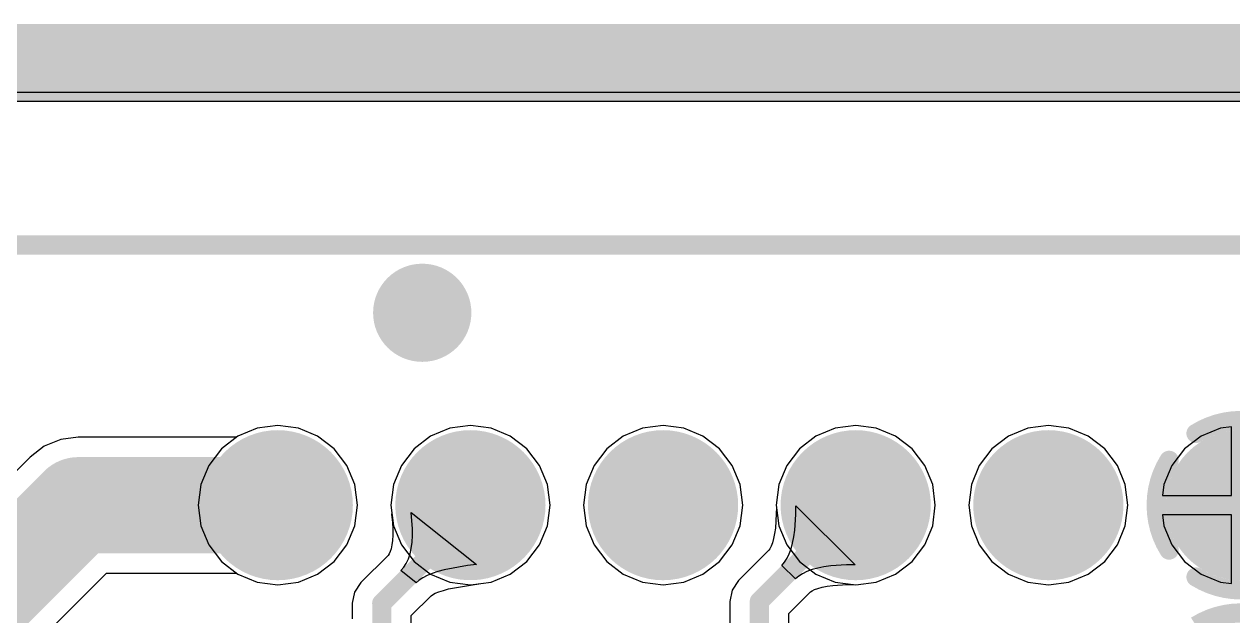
# Model space of a CAD drawing. Header units: millimetres. Extents: x 19 to 120, y 15 to 116.
# Drawn here: x 55.84 to 71.77, y 108.39 to 116.2 of the extents above; entities that cross this region are included whole.
import ezdxf

# ---------------------------------------------------------------- set-up
doc = ezdxf.new("R2010")
doc.units = ezdxf.units.MM
for name, color, linetype in [('BottomLayer', 5, 'Continuous'), ('BottomSolder', 6, 'Continuous'), ('InternalPlane1', 76, 'Continuous'), ('InternalPlane2', 16, 'Continuous'), ('KeepOutLayer', 6, 'Continuous'), ('Mechanical1', 6, 'Continuous'), ('MultiLayer', 9, 'Continuous'), ('PadHoleLayer', 156, 'Continuous'), ('TopLayer', 1, 'Continuous'), ('TopOverlay', 2, 'Continuous'), ('TopSolder', 216, 'Continuous'), ('ViaHoleLayer', 16, 'Continuous')]:
    doc.layers.add(name, color=color, linetype=linetype)

# ---------------------------------------------------------------- blocks, each defined once
blk = doc.blocks.new('IDC3_7_2_6')
at = {"layer": 'BottomLayer', "const_width": 0.787}
for points in [[(-0.394, 2.54, 1), (0.394, 2.54, 1)], [(2.146, 2.54, 1), (2.934, 2.54, 1)], [(4.686, 2.54, 1), (5.474, 2.54, 1)], [(7.226, 2.54, 1), (8.014, 2.54, 1)], [(9.766, 2.54, 1), (10.554, 2.54, 1)], [(12.306, 2.54, 1), (13.094, 2.54, 1)]]:
    blk.add_lwpolyline(points, format="xyb", close=True, dxfattribs=at)
at = {"layer": 'BottomSolder', "const_width": 0.889}
for points in [[(-0.445, 2.54, 1), (0.445, 2.54, 1)], [(2.095, 2.54, 1), (2.985, 2.54, 1)], [(4.636, 2.54, 1), (5.524, 2.54, 1)], [(7.175, 2.54, 1), (8.064, 2.54, 1)], [(9.716, 2.54, 1), (10.604, 2.54, 1)], [(12.255, 2.54, 1), (13.145, 2.54, 1)]]:
    blk.add_lwpolyline(points, format="xyb", close=True, dxfattribs=at)
at = {"layer": 'InternalPlane1', "const_width": 0.254}
for points in [[(12.108, 3.488, -0.286745), (13.292, 3.488)], [(11.752, 1.948, -0.286745), (11.752, 3.132)], [(13.292, 1.592, -0.286745), (12.108, 1.592)], [(12.108, 0.948, -0.286745), (13.292, 0.948)]]:
    blk.add_lwpolyline(points, format="xyb", dxfattribs=at)
at = {"layer": 'InternalPlane1'}
for points, const_width in [([(-0.495, 2.54, 1), (0.495, 2.54, 1)], 0.991), ([(2.045, 2.54, 1), (3.035, 2.54, 1)], 0.991), ([(4.585, 2.54, 1), (5.575, 2.54, 1)], 0.991), ([(7.125, 2.54, 1), (8.115, 2.54, 1)], 0.991), ([(9.665, 2.54, 1), (10.655, 2.54, 1)], 0.991), ([(12.044, 3.488, 1), (12.171, 3.488, 1)], 0.127), ([(11.689, 3.132, 1), (11.816, 3.132, 1)], 0.127), ([(11.689, 1.948, 1), (11.816, 1.948, 1)], 0.127), ([(12.044, 1.592, 1), (12.171, 1.592, 1)], 0.127)]:
    blk.add_lwpolyline(points, format="xyb", close=True, dxfattribs=dict(at, const_width=const_width))
at = {"layer": 'InternalPlane2', "const_width": 0.991}
for points in [[(-0.495, 2.54, 1), (0.495, 2.54, 1)], [(2.045, 2.54, 1), (3.035, 2.54, 1)], [(4.585, 2.54, 1), (5.575, 2.54, 1)], [(7.125, 2.54, 1), (8.115, 2.54, 1)], [(9.665, 2.54, 1), (10.655, 2.54, 1)], [(12.205, 2.54, 1), (13.195, 2.54, 1)]]:
    blk.add_lwpolyline(points, format="xyb", close=True, dxfattribs=at)
at = {"layer": 'MultiLayer', "const_width": 0.787}
for points in [[(-0.394, 2.54, 1), (0.394, 2.54, 1)], [(2.146, 2.54, 1), (2.934, 2.54, 1)], [(4.686, 2.54, 1), (5.474, 2.54, 1)], [(7.226, 2.54, 1), (8.014, 2.54, 1)], [(9.766, 2.54, 1), (10.554, 2.54, 1)], [(12.306, 2.54, 1), (13.094, 2.54, 1)]]:
    blk.add_lwpolyline(points, format="xyb", close=True, dxfattribs=at)
at = {"layer": 'PadHoleLayer', "const_width": 0.483}
for points in [[(-0.241, 2.54, 1), (0.241, 2.54, 1)], [(2.299, 2.54, 1), (2.781, 2.54, 1)], [(4.839, 2.54, 1), (5.321, 2.54, 1)], [(7.379, 2.54, 1), (7.861, 2.54, 1)], [(9.919, 2.54, 1), (10.401, 2.54, 1)], [(12.459, 2.54, 1), (12.941, 2.54, 1)]]:
    blk.add_lwpolyline(points, format="xyb", close=True, dxfattribs=at)
at = {"layer": 'TopLayer', "const_width": 0.787}
for points in [[(-0.394, 2.54, 1), (0.394, 2.54, 1)], [(2.146, 2.54, 1), (2.934, 2.54, 1)], [(4.686, 2.54, 1), (5.474, 2.54, 1)], [(7.226, 2.54, 1), (8.014, 2.54, 1)], [(9.766, 2.54, 1), (10.554, 2.54, 1)], [(12.306, 2.54, 1), (13.094, 2.54, 1)]]:
    blk.add_lwpolyline(points, format="xyb", close=True, dxfattribs=at)
at = {"layer": 'TopOverlay', "const_width": 0.254}
blk.add_lwpolyline([(-5.08, 5.975), (20.32, 5.975)], dxfattribs=at)
at = {"layer": 'TopSolder', "const_width": 0.889}
for points in [[(-0.445, 2.54, 1), (0.445, 2.54, 1)], [(2.095, 2.54, 1), (2.985, 2.54, 1)], [(4.636, 2.54, 1), (5.524, 2.54, 1)], [(7.175, 2.54, 1), (8.064, 2.54, 1)], [(9.716, 2.54, 1), (10.604, 2.54, 1)], [(12.255, 2.54, 1), (13.145, 2.54, 1)]]:
    blk.add_lwpolyline(points, format="xyb", close=True, dxfattribs=at)

msp = doc.modelspace()

# ---------------------------------------------------------------- linework, layer by layer
at = {"layer": 'BottomLayer'}
for p, q in [((21.906, 115.309), (116.651, 115.309)), ((58.657, 110.765), (58.439, 110.598)), ((58.91, 110.87), (58.657, 110.765)), ((59.182, 110.905), (58.91, 110.87)), ((59.454, 110.87), (59.182, 110.905)), ((59.707, 110.765), (59.454, 110.87)), ((59.925, 110.598), (59.707, 110.765)), ((61.197, 110.765), (60.979, 110.598)), ((61.45, 110.87), (61.197, 110.765)), ((61.722, 110.905), (61.45, 110.87)), ((61.994, 110.87), (61.722, 110.905)), ((62.247, 110.765), (61.994, 110.87)), ((62.465, 110.598), (62.247, 110.765)), ((63.737, 110.765), (63.519, 110.598)), ((63.99, 110.87), (63.737, 110.765)), ((64.262, 110.905), (63.99, 110.87)), ((64.534, 110.87), (64.262, 110.905)), ((64.787, 110.765), (64.534, 110.87)), ((65.005, 110.598), (64.787, 110.765)), ((66.277, 110.765), (66.059, 110.598)), ((66.53, 110.87), (66.277, 110.765)), ((66.802, 110.905), (66.53, 110.87)), ((67.074, 110.87), (66.802, 110.905)), ((67.327, 110.765), (67.074, 110.87)), ((67.545, 110.598), (67.327, 110.765)), ((68.817, 110.765), (68.599, 110.598)), ((69.07, 110.87), (68.817, 110.765)), ((69.342, 110.905), (69.07, 110.87)), ((69.614, 110.87), (69.342, 110.905)), ((69.867, 110.765), (69.614, 110.87)), ((70.085, 110.598), (69.867, 110.765)), ((71.357, 110.765), (71.139, 110.598)), ((71.61, 110.87), (71.357, 110.765)), ((71.755, 110.889), (71.61, 110.87)), ((71.755, 109.982), (71.755, 110.889)), ((58.439, 110.598), (58.272, 110.38)), ((60.092, 110.38), (59.925, 110.598)), ((60.979, 110.598), (60.812, 110.38)), ((62.632, 110.38), (62.465, 110.598)), ((63.519, 110.598), (63.352, 110.38)), ((65.172, 110.38), (65.005, 110.598)), ((66.059, 110.598), (65.892, 110.38)), ((67.712, 110.38), (67.545, 110.598)), ((68.599, 110.598), (68.432, 110.38)), ((70.252, 110.38), (70.085, 110.598)), ((71.139, 110.598), (70.972, 110.38)), ((58.272, 110.38), (58.167, 110.127)), ((60.197, 110.127), (60.092, 110.38)), ((60.812, 110.38), (60.707, 110.127)), ((62.737, 110.127), (62.632, 110.38)), ((63.352, 110.38), (63.247, 110.127)), ((65.277, 110.127), (65.172, 110.38)), ((65.892, 110.38), (65.787, 110.127)), ((67.817, 110.127), (67.712, 110.38)), ((68.432, 110.38), (68.327, 110.127)), ((70.357, 110.127), (70.252, 110.38)), ((70.972, 110.38), (70.867, 110.127)), ((58.167, 110.127), (58.132, 109.855)), ((60.232, 109.855), (60.197, 110.127)), ((60.707, 110.127), (60.672, 109.855)), ((62.772, 109.855), (62.737, 110.127)), ((63.247, 110.127), (63.212, 109.855)), ((65.312, 109.855), (65.277, 110.127)), ((65.787, 110.127), (65.752, 109.855)), ((67.852, 109.855), (67.817, 110.127)), ((68.327, 110.127), (68.292, 109.855)), ((70.392, 109.855), (70.357, 110.127)), ((70.867, 110.127), (70.848, 109.982)), ((70.848, 109.982), (71.755, 109.982)), ((58.132, 109.855), (58.167, 109.583)), ((60.197, 109.583), (60.232, 109.855)), ((60.672, 109.855), (60.707, 109.583)), ((62.737, 109.583), (62.772, 109.855)), ((63.212, 109.855), (63.247, 109.583)), ((65.277, 109.583), (65.312, 109.855)), ((65.752, 109.855), (65.787, 109.583)), ((67.817, 109.583), (67.852, 109.855)), ((68.292, 109.855), (68.327, 109.583)), ((70.357, 109.583), (70.392, 109.855)), ((71.755, 109.728), (70.848, 109.728)), ((70.848, 109.728), (70.867, 109.583)), ((71.755, 108.821), (71.755, 109.728)), ((58.167, 109.583), (58.272, 109.33)), ((60.092, 109.33), (60.197, 109.583)), ((60.707, 109.583), (60.812, 109.33)), ((62.632, 109.33), (62.737, 109.583)), ((63.247, 109.583), (63.352, 109.33)), ((65.172, 109.33), (65.277, 109.583)), ((65.787, 109.583), (65.892, 109.33)), ((67.712, 109.33), (67.817, 109.583)), ((68.327, 109.583), (68.432, 109.33)), ((70.252, 109.33), (70.357, 109.583)), ((70.867, 109.583), (70.972, 109.33)), ((58.272, 109.33), (58.439, 109.112)), ((59.925, 109.112), (60.092, 109.33)), ((60.812, 109.33), (60.979, 109.112)), ((62.465, 109.112), (62.632, 109.33)), ((63.352, 109.33), (63.519, 109.112)), ((65.005, 109.112), (65.172, 109.33)), ((65.892, 109.33), (66.059, 109.112)), ((67.545, 109.112), (67.712, 109.33)), ((68.432, 109.33), (68.599, 109.112)), ((70.085, 109.112), (70.252, 109.33)), ((70.972, 109.33), (71.139, 109.112)), ((58.439, 109.112), (58.657, 108.945)), ((59.707, 108.945), (59.925, 109.112)), ((60.979, 109.112), (61.197, 108.945)), ((62.247, 108.945), (62.465, 109.112)), ((63.519, 109.112), (63.737, 108.945)), ((64.787, 108.945), (65.005, 109.112)), ((66.059, 109.112), (66.277, 108.945)), ((67.327, 108.945), (67.545, 109.112)), ((68.599, 109.112), (68.817, 108.945)), ((69.867, 108.945), (70.085, 109.112)), ((71.139, 109.112), (71.357, 108.945)), ((58.657, 108.945), (58.91, 108.84)), ((59.454, 108.84), (59.707, 108.945)), ((61.197, 108.945), (61.45, 108.84)), ((61.994, 108.84), (62.247, 108.945)), ((63.737, 108.945), (63.99, 108.84)), ((64.534, 108.84), (64.787, 108.945)), ((66.277, 108.945), (66.53, 108.84)), ((67.074, 108.84), (67.327, 108.945)), ((68.817, 108.945), (69.07, 108.84)), ((69.614, 108.84), (69.867, 108.945)), ((71.357, 108.945), (71.61, 108.84)), ((58.91, 108.84), (59.182, 108.805)), ((59.182, 108.805), (59.454, 108.84)), ((61.45, 108.84), (61.722, 108.805)), ((61.722, 108.805), (61.994, 108.84)), ((63.99, 108.84), (64.262, 108.805)), ((64.262, 108.805), (64.534, 108.84)), ((66.53, 108.84), (66.802, 108.805)), ((66.802, 108.805), (67.074, 108.84)), ((69.07, 108.84), (69.342, 108.805)), ((69.342, 108.805), (69.614, 108.84)), ((71.61, 108.84), (71.755, 108.821))]:
    msp.add_line(p, q, dxfattribs=at)
at = {"layer": 'BottomLayer', "const_width": 0.229}
msp.add_lwpolyline([(60.973, 112.395, 1), (61.201, 112.395, 1)], format="xyb", close=True, dxfattribs=at)
at = {"layer": 'InternalPlane1'}
msp.add_line((21.906, 115.187), (116.651, 115.187), dxfattribs=at)
at = {"layer": 'InternalPlane1', "const_width": 1.016}
msp.add_lwpolyline([(21.906, 115.697), (116.651, 115.697)], dxfattribs=at)
at = {"layer": 'InternalPlane2'}
msp.add_line((21.906, 115.187), (116.651, 115.187), dxfattribs=at)
at = {"layer": 'InternalPlane2', "const_width": 1.016}
msp.add_lwpolyline([(21.906, 115.697), (116.651, 115.697)], dxfattribs=at)
at = {"layer": 'InternalPlane2', "const_width": 0.648}
msp.add_lwpolyline([(60.763, 112.395, 1), (61.411, 112.395, 1)], format="xyb", close=True, dxfattribs=at)
at = {"layer": 'KeepOutLayer', "const_width": 0.254}
msp.add_lwpolyline([(21.906, 115.697), (116.651, 115.697)], dxfattribs=at)
at = {"layer": 'Mechanical1', "const_width": 0.254}
msp.add_lwpolyline([(21.906, 115.697), (116.651, 115.697)], dxfattribs=at)
at = {"layer": 'MultiLayer', "const_width": 0.229}
msp.add_lwpolyline([(60.973, 112.395, 1), (61.201, 112.395, 1)], format="xyb", close=True, dxfattribs=at)
at = {"layer": 'TopLayer'}
for p, q in [((21.906, 115.309), (116.651, 115.309)), ((58.657, 110.765), (58.64, 110.752)), ((58.91, 110.87), (58.657, 110.765)), ((59.182, 110.905), (58.91, 110.87)), ((59.454, 110.87), (59.182, 110.905)), ((59.707, 110.765), (59.454, 110.87)), ((59.925, 110.598), (59.707, 110.765)), ((61.197, 110.765), (60.979, 110.598)), ((61.45, 110.87), (61.197, 110.765)), ((61.722, 110.905), (61.45, 110.87)), ((61.994, 110.87), (61.722, 110.905)), ((62.247, 110.765), (61.994, 110.87)), ((62.465, 110.598), (62.247, 110.765)), ((63.737, 110.765), (63.519, 110.598)), ((63.99, 110.87), (63.737, 110.765)), ((64.262, 110.905), (63.99, 110.87)), ((64.534, 110.87), (64.262, 110.905)), ((64.787, 110.765), (64.534, 110.87)), ((65.005, 110.598), (64.787, 110.765)), ((66.277, 110.765), (66.059, 110.598)), ((66.53, 110.87), (66.277, 110.765)), ((66.802, 110.905), (66.53, 110.87)), ((67.074, 110.87), (66.802, 110.905)), ((67.327, 110.765), (67.074, 110.87)), ((67.545, 110.598), (67.327, 110.765)), ((68.817, 110.765), (68.599, 110.598)), ((69.07, 110.87), (68.817, 110.765)), ((69.342, 110.905), (69.07, 110.87)), ((69.614, 110.87), (69.342, 110.905)), ((69.867, 110.765), (69.614, 110.87)), ((70.085, 110.598), (69.867, 110.765)), ((71.357, 110.765), (71.139, 110.598)), ((71.61, 110.87), (71.357, 110.765)), ((71.755, 110.889), (71.61, 110.87)), ((71.755, 109.982), (71.755, 110.889)), ((56.103, 110.632), (55.918, 110.489)), ((56.32, 110.721), (56.103, 110.632)), ((56.552, 110.752), (56.32, 110.721)), ((58.64, 110.752), (56.552, 110.752)), ((60.092, 110.38), (59.925, 110.598)), ((60.979, 110.598), (60.812, 110.38)), ((62.632, 110.38), (62.465, 110.598)), ((63.519, 110.598), (63.352, 110.38)), ((65.172, 110.38), (65.005, 110.598)), ((66.059, 110.598), (65.892, 110.38)), ((67.712, 110.38), (67.545, 110.598)), ((68.599, 110.598), (68.432, 110.38)), ((70.252, 110.38), (70.085, 110.598)), ((71.139, 110.598), (70.972, 110.38)), ((55.918, 110.489), (54.491, 109.063)), ((60.197, 110.127), (60.092, 110.38)), ((60.812, 110.38), (60.707, 110.127)), ((62.737, 110.127), (62.632, 110.38)), ((63.352, 110.38), (63.247, 110.127)), ((65.277, 110.127), (65.172, 110.38)), ((65.892, 110.38), (65.787, 110.127)), ((67.817, 110.127), (67.712, 110.38)), ((68.432, 110.38), (68.327, 110.127)), ((70.357, 110.127), (70.252, 110.38)), ((70.972, 110.38), (70.867, 110.127)), ((60.232, 109.855), (60.197, 110.127)), ((60.707, 110.127), (60.672, 109.855)), ((62.772, 109.855), (62.737, 110.127)), ((63.247, 110.127), (63.212, 109.855)), ((65.312, 109.855), (65.277, 110.127)), ((65.787, 110.127), (65.752, 109.855)), ((67.852, 109.855), (67.817, 110.127)), ((68.327, 110.127), (68.292, 109.855)), ((70.392, 109.855), (70.357, 110.127)), ((70.867, 110.127), (70.848, 109.982)), ((70.848, 109.982), (71.755, 109.982)), ((60.197, 109.583), (60.232, 109.855)), ((60.672, 109.855), (60.685, 109.752)), ((62.737, 109.583), (62.772, 109.855)), ((63.212, 109.855), (63.247, 109.583)), ((65.277, 109.583), (65.312, 109.855)), ((65.752, 109.855), (65.756, 109.825)), ((65.756, 109.825), (65.755, 109.742)), ((66.014, 109.732), (66.015, 109.847)), ((66.015, 109.847), (66.794, 109.068)), ((67.817, 109.583), (67.852, 109.855)), ((68.292, 109.855), (68.327, 109.583)), ((70.357, 109.583), (70.392, 109.855)), ((60.685, 109.752), (60.683, 109.731)), ((60.683, 109.731), (60.694, 109.628)), ((60.952, 109.649), (60.941, 109.757)), ((60.941, 109.757), (61.804, 109.072)), ((60.958, 109.547), (60.952, 109.649)), ((65.755, 109.742), (65.743, 109.553)), ((66, 109.527), (66.014, 109.732)), ((71.755, 109.728), (70.848, 109.728)), ((70.848, 109.728), (70.867, 109.583)), ((71.755, 108.821), (71.755, 109.728)), ((60.092, 109.33), (60.197, 109.583)), ((60.694, 109.628), (60.699, 109.54)), ((60.699, 109.54), (60.699, 109.46)), ((60.958, 109.453), (60.958, 109.547)), ((62.632, 109.33), (62.737, 109.583)), ((63.247, 109.583), (63.352, 109.33)), ((65.172, 109.33), (65.277, 109.583)), ((65.732, 109.48), (65.719, 109.414)), ((65.743, 109.553), (65.732, 109.48)), ((65.988, 109.436), (66, 109.527)), ((67.712, 109.33), (67.817, 109.583)), ((68.327, 109.583), (68.432, 109.33)), ((70.252, 109.33), (70.357, 109.583)), ((70.867, 109.583), (70.972, 109.33)), ((59.925, 109.112), (60.092, 109.33)), ((60.687, 109.331), (60.676, 109.281)), ((60.695, 109.391), (60.687, 109.331)), ((60.699, 109.46), (60.695, 109.391)), ((60.942, 109.285), (60.953, 109.365)), ((60.953, 109.365), (60.958, 109.453)), ((62.465, 109.112), (62.632, 109.33)), ((63.352, 109.33), (63.519, 109.112)), ((65.005, 109.112), (65.172, 109.33)), ((65.704, 109.358), (65.688, 109.314)), ((65.719, 109.414), (65.704, 109.358)), ((65.951, 109.279), (65.971, 109.354)), ((65.971, 109.354), (65.988, 109.436)), ((67.545, 109.112), (67.712, 109.33)), ((68.432, 109.33), (68.599, 109.112)), ((70.085, 109.112), (70.252, 109.33)), ((70.972, 109.33), (71.139, 109.112)), ((60.636, 109.191), (60.279, 108.834)), ((60.649, 109.212), (60.636, 109.191)), ((60.663, 109.242), (60.649, 109.212)), ((60.676, 109.281), (60.663, 109.242)), ((60.904, 109.146), (60.926, 109.212)), ((60.926, 109.212), (60.942, 109.285)), ((65.658, 109.26), (65.257, 108.86)), ((65.671, 109.281), (65.658, 109.26)), ((65.688, 109.314), (65.671, 109.281)), ((65.898, 109.154), (65.926, 109.213)), ((65.926, 109.213), (65.951, 109.279)), ((59.707, 108.945), (59.925, 109.112)), ((60.805, 108.991), (60.844, 109.036)), ((60.844, 109.036), (60.877, 109.087)), ((60.877, 109.087), (60.904, 109.146)), ((61.377, 109.002), (61.293, 108.979)), ((61.684, 109.058), (61.377, 109.002)), ((61.804, 109.072), (61.684, 109.058)), ((62.247, 108.945), (62.465, 109.112)), ((63.519, 109.112), (63.737, 108.945)), ((64.787, 108.945), (65.005, 109.112)), ((65.829, 109.061), (65.865, 109.104)), ((66.008, 108.882), (65.829, 109.061)), ((65.865, 109.104), (65.898, 109.154)), ((66.226, 109.004), (66.16, 108.979)), ((66.301, 109.024), (66.226, 109.004)), ((66.383, 109.041), (66.301, 109.024)), ((66.474, 109.053), (66.383, 109.041)), ((66.679, 109.067), (66.474, 109.053)), ((66.794, 109.068), (66.679, 109.067)), ((67.327, 108.945), (67.545, 109.112)), ((68.599, 109.112), (68.817, 108.945)), ((69.867, 108.945), (70.085, 109.112)), ((71.139, 109.112), (71.357, 108.945)), ((56.022, 108.057), (56.923, 108.958)), ((56.923, 108.958), (58.64, 108.958)), ((58.64, 108.958), (58.657, 108.945)), ((58.657, 108.945), (58.91, 108.84)), ((59.454, 108.84), (59.707, 108.945)), ((61.006, 108.832), (60.805, 108.991)), ((61.045, 108.866), (61.006, 108.832)), ((61.094, 108.898), (61.045, 108.866)), ((61.151, 108.927), (61.094, 108.898)), ((61.217, 108.954), (61.151, 108.927)), ((61.293, 108.979), (61.217, 108.954)), ((61.994, 108.84), (62.247, 108.945)), ((63.737, 108.945), (63.99, 108.84)), ((64.534, 108.84), (64.787, 108.945)), ((65.257, 108.86), (65.173, 108.734)), ((66.051, 108.918), (66.008, 108.882)), ((66.101, 108.951), (66.051, 108.918)), ((66.16, 108.979), (66.101, 108.951)), ((67.074, 108.84), (67.327, 108.945)), ((68.817, 108.945), (69.07, 108.84)), ((69.614, 108.84), (69.867, 108.945)), ((71.357, 108.945), (71.61, 108.84)), ((58.91, 108.84), (59.182, 108.805)), ((59.182, 108.805), (59.454, 108.84)), ((60.195, 108.708), (60.165, 108.56)), ((60.279, 108.834), (60.195, 108.708)), ((61.224, 108.673), (61.259, 108.692)), ((61.259, 108.692), (61.307, 108.711)), ((61.307, 108.711), (61.367, 108.731)), ((61.367, 108.731), (61.434, 108.749)), ((61.434, 108.749), (61.722, 108.801)), ((61.722, 108.801), (61.834, 108.815)), ((61.834, 108.815), (61.859, 108.823)), ((61.859, 108.823), (61.994, 108.84)), ((63.99, 108.84), (64.262, 108.805)), ((64.262, 108.805), (64.534, 108.84)), ((65.173, 108.734), (65.144, 108.585)), ((65.92, 108.424), (66.207, 108.711)), ((66.207, 108.711), (66.228, 108.724)), ((66.228, 108.724), (66.261, 108.741)), ((66.261, 108.741), (66.305, 108.757)), ((66.305, 108.757), (66.361, 108.772)), ((66.361, 108.772), (66.427, 108.785)), ((66.427, 108.785), (66.5, 108.796)), ((66.5, 108.796), (66.689, 108.808)), ((66.689, 108.808), (66.772, 108.809)), ((66.772, 108.809), (66.802, 108.805)), ((66.802, 108.805), (67.074, 108.84)), ((69.07, 108.84), (69.342, 108.805)), ((69.342, 108.805), (69.614, 108.84)), ((71.61, 108.84), (71.755, 108.821)), ((60.165, 108.56), (60.165, 108.356)), ((60.942, 108.399), (61.203, 108.66)), ((61.203, 108.66), (61.224, 108.673)), ((65.144, 108.585), (65.144, 108.074)), ((60.942, 108.189), (60.942, 108.399)), ((65.92, 108.074), (65.92, 108.424))]:
    msp.add_line(p, q, dxfattribs=at)
for points, const_width in [([(60.973, 112.395, 1), (61.201, 112.395, 1)], 0.229), ([(56.234, 109.855, 1), (56.869, 109.855, 1)], 0.635), ([(56.234, 109.855, 1), (56.869, 109.855, 1)], 0.635), ([(58.864, 109.855, 1), (59.499, 109.855, 1)], 0.635), ([(61.658, 109.855, 1), (61.785, 109.855, 1)], 0.127), ([(66.739, 109.855, 1), (66.865, 109.855, 1)], 0.127), ([(61.658, 109.728, 1), (61.785, 109.728, 1)], 0.127), ([(61.658, 109.728, 1), (61.785, 109.728, 1)], 0.127), ([(60.49, 108.56, 1), (60.617, 108.56, 1)], 0.127), ([(60.49, 108.56, 1), (60.617, 108.56, 1)], 0.127), ([(65.469, 108.585, 1), (65.596, 108.585, 1)], 0.127), ([(65.469, 108.585, 1), (65.596, 108.585, 1)], 0.127)]:
    msp.add_lwpolyline(points, format="xyb", close=True, dxfattribs=dict(at, const_width=const_width))
for points, const_width in [([(55.125, 108.429), (56.552, 109.855)], 1.27), ([(56.552, 109.855), (59.182, 109.855)], 1.27), ([(61.722, 109.728), (61.722, 109.855)], 0.254), ([(65.532, 108.585), (66.802, 109.855)], 0.254), ([(60.554, 108.56), (61.722, 109.728)], 0.254), ([(60.554, 105.008), (60.554, 108.56)], 0.254), ([(65.532, 106.299), (65.532, 108.585)], 0.254)]:
    msp.add_lwpolyline(points, dxfattribs=dict(at, const_width=const_width))
at = {"layer": 'ViaHoleLayer', "const_width": 0.14}
msp.add_lwpolyline([(61.017, 112.395, 1), (61.157, 112.395, 1)], format="xyb", close=True, dxfattribs=at)

# ---------------------------------------------------------------- block references
at = {"rotation": 360}
msp.add_blockref('IDC3_7_2_6', (59.182, 107.315), dxfattribs=at)

doc.saveas('drawing.dxf')
